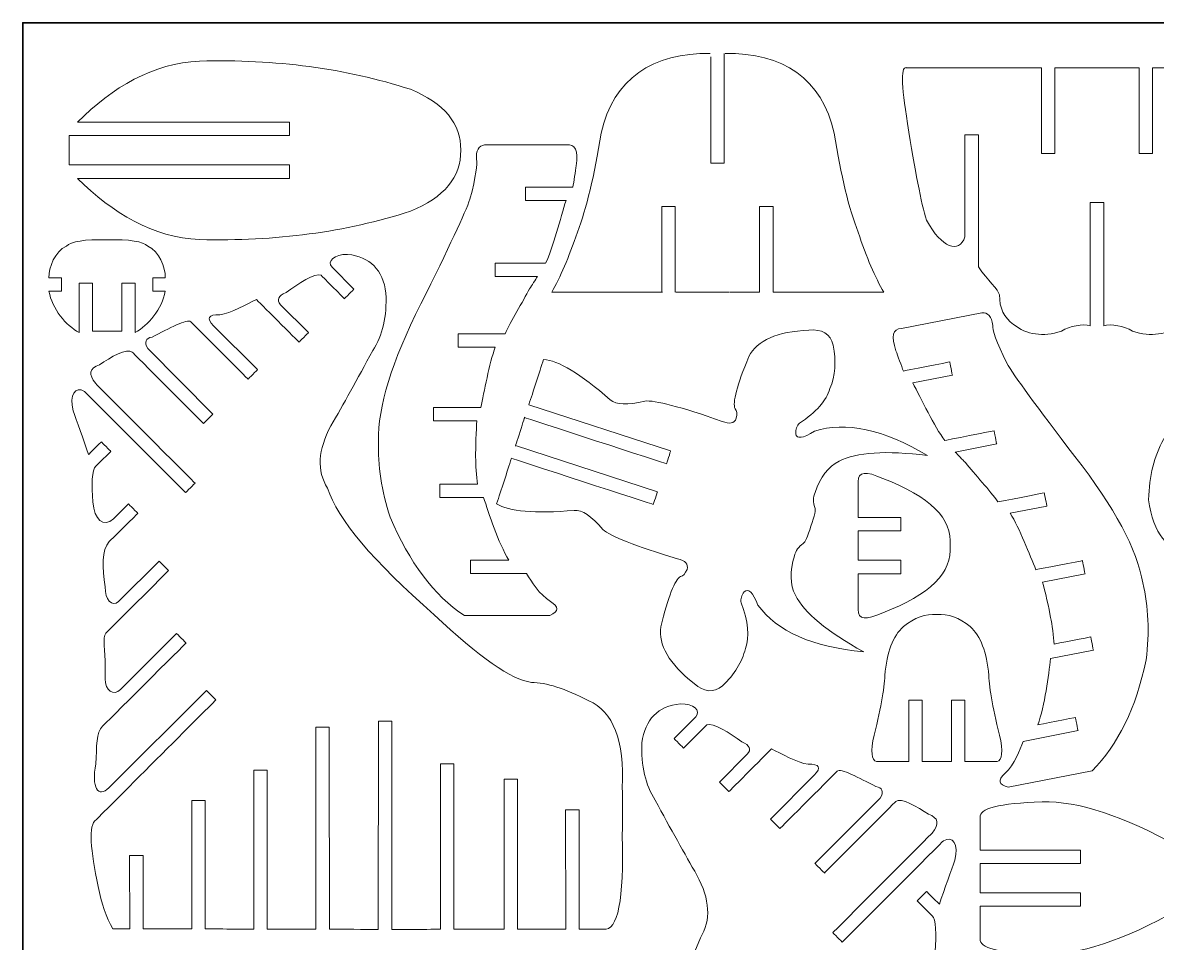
# Model space of a CAD drawing. Header units: inches. Extents: x -777 to 162, y -556 to 220.
# Drawn here: x -777.4 to -538.7, y -444.5 to -250.9 of the extents above; entities that cross this region are included whole.
import ezdxf

# ---------------------------------------------------------------- set-up
doc = ezdxf.new("R2010")
doc.units = ezdxf.units.IN
doc.header["$MEASUREMENT"] = 0
doc.layers.add('Layer 1', color=1, linetype='Continuous')
doc.layers.add('Layer 2', color=5, linetype='Continuous')

msp = doc.modelspace()

# ---------------------------------------------------------------- linework, layer by layer
at = {"layer": 'Layer 1', "lineweight": 9}
for points, knots in [([(-642.8264, -307.5651), (-650.3019, -307.5651), (-658.8526, -307.5651), (-666.1142, -307.5651), (-666.1142, -307.5651), (-664.3158, -304.4837), (-662.5167, -300.2643), (-660.7177, -294.9076), (-660.7177, -294.9076), (-658.799, -290.0008), (-657.1199, -283.0582), (-655.6809, -274.0811), (-655.6809, -274.0811), (-653.2203, -262.6629), (-644.7855, -257.0846), (-632.7419, -257.3474)], [0, 0, 0, 0, 0.25, 0.25, 0.25, 0.25000001, 0.5, 0.5, 0.5, 0.50000001, 0.75, 0.75, 0.75, 0.75000001, 1, 1, 1, 1]), ([(-632.6534, -258.0301), (-632.6534, -258.0301), (-632.6534, -280.4186), (-632.6534, -280.4186), (-632.6534, -280.4186), (-632.6534, -280.4186), (-629.8338, -280.4186), (-629.8338, -280.4186), (-629.8338, -280.4186), (-629.8338, -280.4186), (-629.8338, -257.3474), (-629.8338, -257.3474)], [0, 0, 0, 0, 0.33333333, 0.33333333, 0.33333333, 0.33333334, 0.66666667, 0.66666667, 0.66666667, 0.66666668, 1, 1, 1, 1]), ([(-619.5448, -307.5651), (-612.0693, -307.5651), (-603.5183, -307.5651), (-596.2567, -307.5651), (-596.2567, -307.5651), (-598.0551, -304.4837), (-599.8541, -300.2643), (-601.6532, -294.9076), (-601.6532, -294.9076), (-603.5718, -290.0008), (-605.251, -283.0582), (-606.69, -274.0811), (-606.69, -274.0811), (-609.1506, -262.6629), (-617.5854, -257.0846), (-629.6289, -257.3474)], [0, 0, 0, 0, 0.25, 0.25, 0.25, 0.25000001, 0.5, 0.5, 0.5, 0.50000001, 0.75, 0.75, 0.75, 0.75000001, 1, 1, 1, 1]), ([(-765.8575, -271.7826), (-758.4968, -264.4198), (-749.9385, -259.3438), (-740.1839, -258.9203), (-740.1839, -258.9203), (-724.2062, -258.5008), (-709.4246, -260.4796), (-695.8397, -264.8565)], [0, 0, 0, 0, 0.5, 0.5, 0.5, 0.50000001, 1, 1, 1, 1]), ([(-563.0996, -260.3615), (-582.9558, -260.3615), (-593.1554, -260.3615), (-591.3338, -260.3615), (-591.3338, -260.3615), (-592.6827, -259.7127), (-592.6528, -263.6055), (-591.2437, -272.0407), (-591.2437, -272.0407), (-589.6852, -282.0046), (-588.3658, -288.7977), (-587.2866, -292.4186), (-587.2866, -292.4186), (-583.9607, -298.3132), (-580.4679, -299.4803), (-579.174, -295.9196)], [0, 0, 0, 0, 0.25, 0.25, 0.25, 0.25000001, 0.5, 0.5, 0.5, 0.50000001, 0.75, 0.75, 0.75, 0.75000001, 1, 1, 1, 1]), ([(-539.7018, -260.3615), (-519.8456, -260.3615), (-509.6456, -260.3615), (-511.4673, -260.3615), (-511.4673, -260.3615), (-510.1184, -259.7127), (-510.1483, -263.6055), (-511.5573, -272.0407), (-511.5573, -272.0407), (-513.1159, -282.0046), (-514.4353, -288.7977), (-515.5145, -292.4186), (-515.5145, -292.4186), (-518.8404, -298.3132), (-522.3336, -299.4803), (-523.6275, -295.9196)], [0, 0, 0, 0, 0.25, 0.25, 0.25, 0.25000001, 0.5, 0.5, 0.5, 0.50000001, 0.75, 0.75, 0.75, 0.75000001, 1, 1, 1, 1]), ([(-563.0996, -260.3615), (-563.0996, -260.3615), (-563.0996, -278.4012), (-563.0996, -278.4012), (-563.0996, -278.4012), (-563.0996, -278.4012), (-560.2804, -278.4012), (-560.2804, -278.4012), (-560.2804, -278.4012), (-560.2804, -278.4012), (-560.2804, -260.3615), (-560.2804, -260.3615)], [0, 0, 0, 0, 0.33333333, 0.33333333, 0.33333333, 0.33333334, 0.66666667, 0.66666667, 0.66666667, 0.66666668, 1, 1, 1, 1]), ([(-542.5211, -260.3615), (-542.5211, -260.3615), (-542.5211, -278.4012), (-542.5211, -278.4012), (-542.5211, -278.4012), (-542.5211, -278.4012), (-539.7018, -278.4012), (-539.7018, -278.4012), (-539.7018, -278.4012), (-539.7018, -278.4012), (-539.7018, -260.3615), (-539.7018, -260.3615)], [0, 0, 0, 0, 0.33333333, 0.33333333, 0.33333333, 0.33333334, 0.66666667, 0.66666667, 0.66666667, 0.66666668, 1, 1, 1, 1]), ([(-767.6526, -274.602), (-767.6526, -274.602), (-721.2808, -274.6024), (-721.2808, -274.6024), (-721.2808, -274.6024), (-721.2808, -274.6024), (-721.2808, -271.783), (-721.2808, -271.783), (-721.2808, -271.783), (-721.2808, -271.783), (-765.8575, -271.7826), (-765.8575, -271.7826)], [0, 0, 0, 0, 0.33333333, 0.33333333, 0.33333333, 0.33333334, 0.66666667, 0.66666667, 0.66666667, 0.66666668, 1, 1, 1, 1]), ([(-576.3543, -302.2392), (-576.3543, -302.2392), (-576.3543, -274.4646), (-576.3543, -274.4646), (-576.3543, -274.4646), (-576.3543, -274.4646), (-579.174, -274.4646), (-579.174, -274.4646), (-579.174, -274.4646), (-579.174, -274.4646), (-579.174, -295.9196), (-579.174, -295.9196)], [0, 0, 0, 0, 0.33333333, 0.33333333, 0.33333333, 0.33333334, 0.66666667, 0.66666667, 0.66666667, 0.66666668, 1, 1, 1, 1]), ([(-702.5252, -338.8676), (-702.7353, -331.8246), (-699.7707, -322.2033), (-693.6323, -310.0055), (-693.6323, -310.0055), (-687.7342, -298.1666), (-684.2904, -290.8234), (-683.302, -287.9765), (-683.302, -287.9765), (-682.0747, -283.2113), (-681.6253, -280.4238), (-681.9547, -279.6145), (-681.9547, -279.6145), (-682.0509, -277.7537), (-681.4758, -276.7374), (-680.2295, -276.5658)], [0, 0, 0, 0, 0.25, 0.25, 0.25, 0.25000001, 0.5, 0.5, 0.5, 0.50000001, 0.75, 0.75, 0.75, 0.75000001, 1, 1, 1, 1]), ([(-661.6715, -285.435), (-661.4268, -284.4133), (-661.1514, -281.9986), (-660.9388, -280.9485), (-660.9388, -280.9485), (-660.4862, -277.7533), (-661.1733, -276.2929), (-663.001, -276.5654)], [0, 0, 0, 0, 0.5, 0.5, 0.5, 0.50000001, 1, 1, 1, 1]), ([(-767.6526, -280.7838), (-767.6526, -280.7838), (-721.2808, -280.7834), (-721.2808, -280.7834), (-721.2808, -280.7834), (-721.2808, -280.7834), (-721.2808, -283.6028), (-721.2808, -283.6028), (-721.2808, -283.6028), (-721.2808, -283.6028), (-765.8575, -283.6032), (-765.8575, -283.6032)], [0, 0, 0, 0, 0.33333333, 0.33333333, 0.33333333, 0.33333334, 0.66666667, 0.66666667, 0.66666667, 0.66666668, 1, 1, 1, 1]), ([(-765.8575, -283.6032), (-758.4968, -290.966), (-749.9385, -296.042), (-740.1839, -296.4655), (-740.1839, -296.4655), (-724.2062, -296.885), (-709.4246, -294.9062), (-695.8397, -290.5293)], [0, 0, 0, 0, 0.5, 0.5, 0.5, 0.50000001, 1, 1, 1, 1]), ([(-663.098, -288.2542), (-663.098, -288.2542), (-671.6057, -288.2542), (-671.6057, -288.2542), (-671.6057, -288.2542), (-671.6057, -288.2542), (-671.6057, -285.435), (-671.6057, -285.435), (-671.6057, -285.435), (-671.6057, -285.435), (-661.6715, -285.435), (-661.6715, -285.435)], [0, 0, 0, 0, 0.33333333, 0.33333333, 0.33333333, 0.33333334, 0.66666667, 0.66666667, 0.66666667, 0.66666668, 1, 1, 1, 1]), ([(-549.9911, -314.5923), (-549.9911, -314.5923), (-549.9911, -288.6839), (-549.9911, -288.6839), (-549.9911, -288.6839), (-549.9911, -288.6839), (-552.8104, -288.6839), (-552.8104, -288.6839), (-552.8104, -288.6839), (-552.8104, -288.6839), (-552.8104, -314.592), (-552.8104, -314.592)], [0, 0, 0, 0, 0.33333333, 0.33333333, 0.33333333, 0.33333334, 0.66666667, 0.66666667, 0.66666667, 0.66666668, 1, 1, 1, 1]), ([(-640.123, -307.5651), (-640.123, -307.5651), (-640.123, -289.5302), (-640.123, -289.5302), (-640.123, -289.5302), (-640.123, -289.5302), (-642.9427, -289.5302), (-642.9427, -289.5302), (-642.9427, -289.5302), (-642.9427, -289.5302), (-642.9427, -307.5651), (-642.9427, -307.5651)], [0, 0, 0, 0, 0.33333333, 0.33333333, 0.33333333, 0.33333334, 0.66666667, 0.66666667, 0.66666667, 0.66666668, 1, 1, 1, 1]), ([(-622.3641, -307.5651), (-622.3641, -307.5651), (-622.3641, -289.5302), (-622.3641, -289.5302), (-622.3641, -289.5302), (-622.3641, -289.5302), (-619.5448, -289.5302), (-619.5448, -289.5302), (-619.5448, -289.5302), (-619.5448, -289.5302), (-619.5448, -307.5651), (-619.5448, -307.5651)], [0, 0, 0, 0, 0.33333333, 0.33333333, 0.33333333, 0.33333334, 0.66666667, 0.66666667, 0.66666667, 0.66666668, 1, 1, 1, 1]), ([(-771.8701, -304.4943), (-771.8996, -302.2453), (-770.6731, -299.0279), (-768.1896, -297.8586), (-768.1896, -297.8586), (-767.2095, -296.8694), (-764.3592, -296.42), (-759.6399, -296.51)], [0, 0, 0, 0, 0.5, 0.5, 0.5, 0.50000001, 1, 1, 1, 1]), ([(-747.4098, -304.4943), (-747.3803, -302.2453), (-748.6067, -299.0279), (-751.0903, -297.8586), (-751.0903, -297.8586), (-752.0704, -296.8694), (-754.9206, -296.42), (-759.6399, -296.51)], [0, 0, 0, 0, 0.5, 0.5, 0.5, 0.50000001, 1, 1, 1, 1]), ([(-712.3137, -302.3153), (-713.479, -301.0243), (-711.8337, -299.559), (-709.0516, -299.5896), (-709.0516, -299.5896), (-704.3243, -300.0996), (-701.6312, -302.8278), (-700.9729, -307.7744), (-700.9729, -307.7744), (-700.7641, -312.6317), (-701.6913, -316.6491), (-703.7554, -319.8268), (-703.7554, -319.8268), (-707.0473, -325.9427), (-709.9796, -331.2199), (-712.5528, -335.6569), (-712.5528, -335.6569), (-715.3054, -340.7536), (-715.5448, -345.1312), (-713.2709, -348.7893), (-713.2709, -348.7893), (-711.1773, -355.2646), (-703.6963, -364.139), (-690.8294, -375.4121), (-690.8294, -375.4121), (-681.3744, -384.3459), (-674.5521, -389.0832), (-670.3627, -389.6234), (-670.3627, -389.6234), (-667.3106, -389.6533), (-663.3009, -390.9425), (-658.3342, -393.4911), (-658.3342, -393.4911), (-653.1527, -395.7692), (-650.7938, -401.8854), (-651.2585, -411.8391)], [0, 0, 0, 0, 0.11111111, 0.11111111, 0.11111111, 0.11111112, 0.22222222, 0.22222222, 0.22222222, 0.22222223, 0.33333333, 0.33333333, 0.33333333, 0.33333334, 0.44444444, 0.44444444, 0.44444444, 0.44444445, 0.55555556, 0.55555556, 0.55555556, 0.55555557, 0.66666667, 0.66666667, 0.66666667, 0.66666668, 0.77777778, 0.77777778, 0.77777778, 0.77777779, 0.88888889, 0.88888889, 0.88888889, 0.8888889, 1, 1, 1, 1]), ([(-712.3134, -302.3153), (-712.3134, -302.3153), (-707.7213, -306.9208), (-707.7213, -306.9208), (-707.7213, -306.9208), (-707.7213, -306.9208), (-709.7164, -308.9127), (-709.7164, -308.9127), (-709.7164, -308.9127), (-709.7164, -308.9127), (-714.6154, -304.0004), (-714.6154, -304.0004)], [0, 0, 0, 0, 0.33333333, 0.33333333, 0.33333333, 0.33333334, 0.66666667, 0.66666667, 0.66666667, 0.66666668, 1, 1, 1, 1]), ([(-669.107, -304.2586), (-669.107, -304.2586), (-677.9835, -304.2586), (-677.9835, -304.2586), (-677.9835, -304.2586), (-677.9835, -304.2586), (-677.9835, -301.4394), (-677.9835, -301.4394), (-677.9835, -301.4394), (-677.9835, -301.4394), (-667.388, -301.4394), (-667.388, -301.4394)], [0, 0, 0, 0, 0.33333333, 0.33333333, 0.33333333, 0.33333334, 0.66666667, 0.66666667, 0.66666667, 0.66666668, 1, 1, 1, 1]), ([(-576.3543, -302.2392), (-574.4087, -305.0163), (-572.1373, -306.9795), (-571.9066, -308.1283), (-571.9066, -308.1283), (-571.9372, -310.8508), (-570.9476, -312.9156), (-568.9386, -314.323), (-568.9386, -314.323), (-566.1813, -316.5245), (-562.8234, -317.0035), (-558.8655, -315.7583), (-558.8655, -315.7583), (-557.1324, -314.592), (-554.3255, -314.203), (-552.8104, -314.592)], [0, 0, 0, 0, 0.25, 0.25, 0.25, 0.25000001, 0.5, 0.5, 0.5, 0.50000001, 0.75, 0.75, 0.75, 0.75000001, 1, 1, 1, 1]), ([(-526.4467, -302.2392), (-528.3923, -305.0163), (-530.6638, -306.9795), (-530.8945, -308.1283), (-530.8945, -308.1283), (-530.8639, -310.8508), (-531.8534, -312.9156), (-533.8625, -314.323), (-533.8625, -314.323), (-536.6198, -316.5245), (-539.9777, -317.0035), (-543.9356, -315.7583), (-543.9356, -315.7583), (-545.6687, -314.592), (-548.476, -314.203), (-549.9911, -314.592)], [0, 0, 0, 0, 0.25, 0.25, 0.25, 0.25000001, 0.5, 0.5, 0.5, 0.50000001, 0.75, 0.75, 0.75, 0.75000001, 1, 1, 1, 1]), ([(-771.8701, -307.3129), (-771.8701, -307.3129), (-769.2681, -307.3133), (-769.2681, -307.3133), (-769.2681, -307.3133), (-769.2681, -307.3133), (-769.2681, -304.4943), (-769.2681, -304.4943), (-769.2681, -304.4943), (-769.2681, -304.4943), (-771.8701, -304.4943), (-771.8701, -304.4943)], [0, 0, 0, 0, 0.33333333, 0.33333333, 0.33333333, 0.33333334, 0.66666667, 0.66666667, 0.66666667, 0.66666668, 1, 1, 1, 1]), ([(-747.4098, -307.3129), (-747.4098, -307.3129), (-750.0118, -307.3133), (-750.0118, -307.3133), (-750.0118, -307.3133), (-750.0118, -307.3133), (-750.0118, -304.4943), (-750.0118, -304.4943), (-750.0118, -304.4943), (-750.0118, -304.4943), (-747.4098, -304.4943), (-747.4098, -304.4943)], [0, 0, 0, 0, 0.33333333, 0.33333333, 0.33333333, 0.33333334, 0.66666667, 0.66666667, 0.66666667, 0.66666668, 1, 1, 1, 1]), ([(-723.1399, -310.1939), (-724.042, -309.1792), (-723.6647, -308.3215), (-722.0075, -307.6199), (-722.0075, -307.6199), (-719.4852, -305.7518), (-715.905, -303.4318), (-714.6154, -304)], [0, 0, 0, 0, 0.5, 0.5, 0.5, 0.50000001, 1, 1, 1, 1]), ([(-675.8994, -316.2811), (-674.7734, -313.7323), (-672.1831, -309.5202), (-670.7599, -306.8373), (-670.7599, -306.8373), (-670.3099, -306.1701), (-669.5122, -304.9003), (-669.107, -304.2582)], [0, 0, 0, 0, 0.5, 0.5, 0.5, 0.50000001, 1, 1, 1, 1]), ([(-765.5496, -316.0277), (-765.5496, -316.0277), (-765.55, -305.645), (-765.55, -305.645), (-765.55, -305.645), (-765.55, -305.645), (-762.7307, -305.645), (-762.7307, -305.645), (-762.7307, -305.645), (-762.7307, -305.645), (-762.7304, -315.7579), (-762.7304, -315.7579)], [0, 0, 0, 0, 0.33333333, 0.33333333, 0.33333333, 0.33333334, 0.66666667, 0.66666667, 0.66666667, 0.66666668, 1, 1, 1, 1]), ([(-756.5499, -315.7579), (-756.5499, -315.7579), (-756.5499, -305.645), (-756.5499, -305.645), (-756.5499, -305.645), (-756.5499, -305.645), (-753.7306, -305.645), (-753.7306, -305.645), (-753.7306, -305.645), (-753.7306, -305.645), (-753.7306, -316.0277), (-753.7306, -316.0277)], [0, 0, 0, 0, 0.33333333, 0.33333333, 0.33333333, 0.33333334, 0.66666667, 0.66666667, 0.66666667, 0.66666668, 1, 1, 1, 1]), ([(-737.2274, -314.5963), (-738.7936, -313.0166), (-738.3584, -312.25), (-735.9215, -312.2974), (-735.9215, -312.2974), (-733.7408, -312.0904), (-730.0577, -309.9071), (-728.2229, -309.0891)], [0, 0, 0, 0, 0.5, 0.5, 0.5, 0.50000001, 1, 1, 1, 1]), ([(-723.1399, -310.1936), (-723.1399, -310.1936), (-717.2903, -316.0601), (-717.2903, -316.0601), (-717.2903, -316.0601), (-717.2903, -316.0601), (-719.2855, -318.0517), (-719.2855, -318.0517), (-719.2855, -318.0517), (-719.2855, -318.0517), (-728.2233, -309.0891), (-728.2233, -309.0891)], [0, 0, 0, 0, 0.33333333, 0.33333333, 0.33333333, 0.33333334, 0.66666667, 0.66666667, 0.66666667, 0.66666668, 1, 1, 1, 1]), ([(-541.7628, -368.7232), (-542.9087, -361.7709), (-547.6652, -352.8977), (-556.0312, -342.1052), (-556.0312, -342.1052), (-564.0924, -331.6188), (-568.8818, -325.0733), (-570.3984, -322.4692), (-570.3984, -322.4692), (-572.5178, -318.0282), (-573.4939, -315.3788), (-573.326, -314.5214), (-573.326, -314.5214), (-573.5888, -312.6766), (-574.3484, -311.7897), (-575.6044, -311.8606)], [0, 0, 0, 0, 0.25, 0.25, 0.25, 0.25000001, 0.5, 0.5, 0.5, 0.50000001, 0.75, 0.75, 0.75, 0.75000001, 1, 1, 1, 1]), ([(-751.1065, -319.4179), (-751.8697, -318.0539), (-751.5657, -317.2396), (-750.1942, -316.9743), (-750.1942, -316.9743), (-746.6084, -315.2105), (-742.7745, -313.0253), (-742.0422, -313.7605)], [0, 0, 0, 0, 0.5, 0.5, 0.5, 0.50000001, 1, 1, 1, 1]), ([(-737.2274, -314.5967), (-737.2274, -314.5967), (-728.0042, -323.8458), (-728.0042, -323.8458), (-728.0042, -323.8458), (-728.0042, -323.8458), (-729.9994, -325.8377), (-729.9994, -325.8377), (-729.9994, -325.8377), (-729.9994, -325.8377), (-742.0422, -313.7605), (-742.0422, -313.7605)], [0, 0, 0, 0, 0.33333333, 0.33333333, 0.33333333, 0.33333334, 0.66666667, 0.66666667, 0.66666667, 0.66666668, 1, 1, 1, 1]), ([(-677.9856, -319.1003), (-677.9856, -319.1003), (-685.8212, -319.1003), (-685.8212, -319.1003), (-685.8212, -319.1003), (-685.8212, -319.1003), (-685.8212, -316.2811), (-685.8212, -316.2811), (-685.8212, -316.2811), (-685.8212, -316.2811), (-675.8994, -316.2811), (-675.8994, -316.2811)], [0, 0, 0, 0, 0.33333333, 0.33333333, 0.33333333, 0.33333334, 0.66666667, 0.66666667, 0.66666667, 0.66666668, 1, 1, 1, 1]), ([(-646.5486, -330.4476), (-644.4293, -330.2327), (-638.9965, -331.6553), (-630.2505, -334.7168), (-630.2505, -334.7168), (-628.6697, -335.3808), (-627.6851, -335.164), (-627.2964, -334.0654), (-627.2964, -334.0654), (-627.0762, -333.1455), (-627.1576, -332.4739), (-627.5401, -332.051), (-627.5401, -332.051), (-628.1137, -330.8104), (-627.1428, -327.1457), (-624.627, -321.0571), (-624.627, -321.0571), (-622.9074, -317.6593), (-618.6998, -315.8203), (-612.0044, -315.5408), (-612.0044, -315.5408), (-609.2317, -315.2551), (-607.5211, -316.2967), (-606.8728, -318.6653), (-606.8728, -318.6653), (-606.2248, -322.1014), (-606.4614, -325.1555), (-607.5824, -327.8274), (-607.5824, -327.8274), (-608.3344, -330.3827), (-610.4624, -332.8064), (-613.9656, -335.0968)], [0, 0, 0, 0, 0.125, 0.125, 0.125, 0.12500001, 0.25, 0.25, 0.25, 0.25000001, 0.375, 0.375, 0.375, 0.37500001, 0.5, 0.5, 0.5, 0.50000001, 0.625, 0.625, 0.625, 0.62500001, 0.75, 0.75, 0.75, 0.75000001, 0.875, 0.875, 0.875, 0.87500001, 1, 1, 1, 1]), ([(-592.1144, -324.1275), (-592.5508, -323.1718), (-593.2846, -320.8549), (-593.6949, -319.8651), (-593.6949, -319.8651), (-594.7525, -316.8162), (-594.3585, -315.2511), (-592.5125, -315.1677)], [0, 0, 0, 0, 0.5, 0.5, 0.5, 0.50000001, 1, 1, 1, 1]), ([(-766.793, -332.5047), (-767.6688, -329.1554), (-766.3144, -327.233), (-764.4053, -328.4078), (-764.4053, -328.4078), (-764.4053, -328.4078), (-743.1273, -349.7191), (-743.1273, -349.7191), (-743.1273, -349.7191), (-743.1273, -349.7191), (-741.1325, -347.7272), (-741.1325, -347.7272), (-741.1325, -347.7272), (-741.1325, -347.7272), (-762.0376, -326.7719), (-762.0376, -326.7719), (-762.0376, -326.7719), (-763.6293, -324.8591), (-763.3621, -323.5414), (-761.2358, -322.8204), (-761.2358, -322.8204), (-758.9038, -321.2327), (-755.4919, -319.2316), (-754.3504, -320.1574)], [0, 0, 0, 0, 0.16666667, 0.16666667, 0.16666667, 0.16666668, 0.33333333, 0.33333333, 0.33333333, 0.33333334, 0.5, 0.5, 0.5, 0.50000001, 0.66666667, 0.66666667, 0.66666667, 0.66666668, 0.83333333, 0.83333333, 0.83333333, 0.83333334, 1, 1, 1, 1]), ([(-751.1065, -319.4179), (-751.1065, -319.4179), (-737.367, -333.1911), (-737.367, -333.1911), (-737.367, -333.1911), (-737.367, -333.1911), (-739.3618, -335.183), (-739.3618, -335.183), (-739.3618, -335.183), (-739.3618, -335.183), (-754.3507, -320.1574), (-754.3507, -320.1574)], [0, 0, 0, 0, 0.33333333, 0.33333333, 0.33333333, 0.33333334, 0.66666667, 0.66666667, 0.66666667, 0.66666668, 1, 1, 1, 1]), ([(-670.9269, -331.252), (-670.0123, -328.4395), (-668.732, -324.5021), (-667.8175, -321.6899), (-667.8175, -321.6899), (-664.7737, -321.8776), (-660.0971, -324.7043), (-653.7879, -330.17), (-653.7879, -330.17), (-652.552, -331.2641), (-650.1387, -331.3567), (-646.5486, -330.4476)], [0, 0, 0, 0, 0.33333333, 0.33333333, 0.33333333, 0.33333334, 0.66666667, 0.66666667, 0.66666667, 0.66666668, 1, 1, 1, 1]), ([(-590.1733, -326.6204), (-590.1733, -326.6204), (-581.8238, -324.9871), (-581.8238, -324.9871), (-581.8238, -324.9871), (-581.8238, -324.9871), (-582.365, -322.2204), (-582.365, -322.2204), (-582.365, -322.2204), (-582.365, -322.2204), (-592.1144, -324.1275), (-592.1144, -324.1275)], [0, 0, 0, 0, 0.33333333, 0.33333333, 0.33333333, 0.33333334, 0.66666667, 0.66666667, 0.66666667, 0.66666668, 1, 1, 1, 1]), ([(-530.1991, -322.47), (-532.238, -328.4933), (-534.6363, -333.8521), (-537.3943, -338.5475), (-537.3943, -338.5475), (-539.3428, -341.988), (-540.3922, -346.2074), (-540.5423, -351.2046), (-540.5423, -351.2046), (-539.6533, -358.476), (-536.2418, -361.9773), (-532.6732, -361.7076)], [0, 0, 0, 0, 0.33333333, 0.33333333, 0.33333333, 0.33333334, 0.66666667, 0.66666667, 0.66666667, 0.66666668, 1, 1, 1, 1]), ([(-670.9269, -331.252), (-670.9269, -331.252), (-641.0889, -340.9551), (-641.0889, -340.9551), (-641.0889, -340.9551), (-641.0889, -340.9551), (-641.9607, -343.6363), (-641.9607, -343.6363), (-641.9607, -343.6363), (-641.9607, -343.6363), (-671.7991, -333.9331), (-671.7991, -333.9331)], [0, 0, 0, 0, 0.33333333, 0.33333333, 0.33333333, 0.33333334, 0.66666667, 0.66666667, 0.66666667, 0.66666668, 1, 1, 1, 1]), ([(-766.793, -332.5047), (-766.1683, -334.3655), (-764.5416, -338.6647), (-763.5422, -341.7181), (-763.5422, -341.7181), (-763.5422, -341.7181), (-760.8625, -339.0423), (-760.8625, -339.0423), (-760.8625, -339.0423), (-760.8625, -339.0423), (-758.8707, -341.0376), (-758.8707, -341.0376), (-758.8707, -341.0376), (-758.8707, -341.0376), (-762.0037, -344.1653), (-762.0037, -344.1653), (-762.0037, -344.1653), (-762.9204, -344.7605), (-762.8683, -348.2677), (-762.6427, -351.6666)], [0, 0, 0, 0, 0.2, 0.2, 0.2, 0.20000001, 0.4, 0.4, 0.4, 0.40000001, 0.6, 0.6, 0.6, 0.60000001, 0.8, 0.8, 0.8, 0.80000001, 1, 1, 1, 1]), ([(-681.8372, -334.6306), (-681.8372, -334.6306), (-690.9694, -334.6306), (-690.9694, -334.6306), (-690.9694, -334.6306), (-690.9694, -334.6306), (-690.9694, -331.8115), (-690.9694, -331.8115), (-690.9694, -331.8115), (-690.9694, -331.8115), (-681.0074, -331.8115), (-681.0074, -331.8115)], [0, 0, 0, 0, 0.33333333, 0.33333333, 0.33333333, 0.33333334, 0.66666667, 0.66666667, 0.66666667, 0.66666668, 1, 1, 1, 1]), ([(-681.7391, -347.9044), (-681.9638, -346.4673), (-682.1104, -343.6605), (-682.1137, -342.2595), (-682.1137, -342.2595), (-682.1243, -340.5561), (-682.0178, -336.3483), (-681.8372, -334.6306)], [0, 0, 0, 0, 0.5, 0.5, 0.5, 0.50000001, 1, 1, 1, 1]), ([(-613.9656, -335.0968), (-614.5539, -335.6448), (-614.8276, -336.3898), (-614.7869, -337.3314), (-614.7869, -337.3314), (-614.6022, -338.5079), (-613.2815, -338.3242), (-610.8244, -336.7791)], [0, 0, 0, 0, 0.5, 0.5, 0.5, 0.50000001, 1, 1, 1, 1]), ([(-610.8244, -336.7791), (-604.3046, -334.6667), (-596.3809, -336.3781), (-587.0531, -341.9136), (-587.0531, -341.9136), (-595.8195, -340.809), (-602.0161, -341.2012), (-605.6413, -343.0901)], [0, 0, 0, 0, 0.5, 0.5, 0.5, 0.50000001, 1, 1, 1, 1]), ([(-684.4699, -375.5972), (-690.8778, -371.2961), (-696.088, -364.3879), (-700.1001, -354.8723), (-700.1001, -354.8723), (-701.9267, -349.3415), (-702.7349, -344.0067), (-702.5252, -338.8676)], [0, 0, 0, 0, 0.5, 0.5, 0.5, 0.50000001, 1, 1, 1, 1]), ([(-581.2036, -341.1735), (-581.2036, -341.1735), (-572.4922, -339.4694), (-572.4922, -339.4694), (-572.4922, -339.4694), (-572.4922, -339.4694), (-573.0334, -336.7027), (-573.0334, -336.7027), (-573.0334, -336.7027), (-573.0334, -336.7027), (-583.4318, -338.7368), (-583.4318, -338.7368)], [0, 0, 0, 0, 0.33333333, 0.33333333, 0.33333333, 0.33333334, 0.66666667, 0.66666667, 0.66666667, 0.66666668, 1, 1, 1, 1]), ([(-673.7107, -339.8116), (-673.7107, -339.8116), (-643.8722, -349.5144), (-643.8722, -349.5144), (-643.8722, -349.5144), (-643.8722, -349.5144), (-644.744, -352.1956), (-644.744, -352.1956), (-644.744, -352.1956), (-644.744, -352.1956), (-674.5741, -342.4951), (-674.5741, -342.4951)], [0, 0, 0, 0, 0.33333333, 0.33333333, 0.33333333, 0.33333334, 0.66666667, 0.66666667, 0.66666667, 0.66666668, 1, 1, 1, 1]), ([(-572.2294, -351.6684), (-573.8237, -349.3832), (-577.1745, -345.7466), (-579.0863, -343.3869), (-579.0863, -343.3869), (-579.6561, -342.8185), (-580.6827, -341.7254), (-581.2036, -341.1731)], [0, 0, 0, 0, 0.5, 0.5, 0.5, 0.50000001, 1, 1, 1, 1]), ([(-674.5741, -342.4951), (-675.4887, -345.3076), (-676.7767, -349.2417), (-677.6912, -352.0539), (-677.6912, -352.0539), (-675.1192, -353.6925), (-669.6746, -354.1573), (-661.3575, -353.4482), (-661.3575, -353.4482), (-659.7144, -353.2903), (-657.7083, -354.6349), (-655.3395, -357.4819)], [0, 0, 0, 0, 0.33333333, 0.33333333, 0.33333333, 0.33333334, 0.66666667, 0.66666667, 0.66666667, 0.66666668, 1, 1, 1, 1]), ([(-605.6413, -343.0901), (-607.9453, -344.2599), (-609.6343, -346.4485), (-610.7081, -349.655), (-610.7081, -349.655), (-611.1302, -350.7128), (-611.1458, -351.7779), (-610.7539, -352.8497), (-610.7539, -352.8497), (-610.5154, -353.2312), (-610.7971, -354.5348), (-611.5997, -356.7601)], [0, 0, 0, 0, 0.33333333, 0.33333333, 0.33333333, 0.33333334, 0.66666667, 0.66666667, 0.66666667, 0.66666668, 1, 1, 1, 1]), ([(-680.4458, -350.7243), (-680.4458, -350.7243), (-689.6166, -350.7243), (-689.6166, -350.7243), (-689.6166, -350.7243), (-689.6166, -350.7243), (-689.6166, -347.9048), (-689.6166, -347.9048), (-689.6166, -347.9048), (-689.6166, -347.9048), (-681.7395, -347.9048), (-681.7395, -347.9048)], [0, 0, 0, 0, 0.33333333, 0.33333333, 0.33333333, 0.33333334, 0.66666667, 0.66666667, 0.66666667, 0.66666668, 1, 1, 1, 1]), ([(-569.6408, -354.0346), (-569.6408, -354.0346), (-561.951, -352.5304), (-561.951, -352.5304), (-561.951, -352.5304), (-561.951, -352.5304), (-562.4922, -349.7636), (-562.4922, -349.7636), (-562.4922, -349.7636), (-562.4922, -349.7636), (-572.2294, -351.6684), (-572.2294, -351.6684)], [0, 0, 0, 0, 0.33333333, 0.33333333, 0.33333333, 0.33333334, 0.66666667, 0.66666667, 0.66666667, 0.66666668, 1, 1, 1, 1]), ([(-758.2995, -355.2088), (-758.2995, -355.2088), (-755.1624, -352.0763), (-755.1624, -352.0763), (-755.1624, -352.0763), (-755.1624, -352.0763), (-753.1705, -354.0716), (-753.1705, -354.0716), (-753.1705, -354.0716), (-753.1705, -354.0716), (-759.1779, -359.9925), (-759.1779, -359.9925)], [0, 0, 0, 0, 0.33333333, 0.33333333, 0.33333333, 0.33333334, 0.66666667, 0.66666667, 0.66666667, 0.66666668, 1, 1, 1, 1]), ([(-601.6466, -354.95), (-601.6466, -354.95), (-592.6454, -354.95), (-592.6454, -354.95), (-592.6454, -354.95), (-592.6454, -354.95), (-592.6454, -357.769), (-592.6454, -357.769), (-592.6454, -357.769), (-592.6454, -357.769), (-601.6466, -357.769), (-601.6466, -357.769)], [0, 0, 0, 0, 0.33333333, 0.33333333, 0.33333333, 0.33333334, 0.66666667, 0.66666667, 0.66666667, 0.66666668, 1, 1, 1, 1]), ([(-655.3395, -357.4819), (-653.7521, -358.9023), (-648.5217, -360.9474), (-639.6479, -363.6159), (-639.6479, -363.6159), (-637.9789, -364.0088), (-637.3101, -364.7633), (-637.6419, -365.8804), (-637.6419, -365.8804), (-638.0049, -366.7539), (-638.4657, -367.2491), (-639.0238, -367.3662), (-639.0238, -367.3662), (-640.2173, -368.0321), (-641.5875, -371.5669), (-643.1341, -377.9707), (-643.1341, -377.9707), (-643.7418, -381.7301), (-641.4206, -385.6923), (-636.1703, -389.8566), (-636.1703, -389.8566), (-634.0959, -391.7186), (-632.0999, -391.8825), (-630.1825, -390.3481), (-630.1825, -390.3481), (-627.6375, -387.9504), (-626.0325, -385.3413), (-625.3676, -382.5212), (-625.3676, -382.5212), (-624.4728, -380.0123), (-624.7683, -376.8005), (-626.2543, -372.8876)], [0, 0, 0, 0, 0.125, 0.125, 0.125, 0.12500001, 0.25, 0.25, 0.25, 0.25000001, 0.375, 0.375, 0.375, 0.37500001, 0.5, 0.5, 0.5, 0.50000001, 0.625, 0.625, 0.625, 0.62500001, 0.75, 0.75, 0.75, 0.75000001, 0.875, 0.875, 0.875, 0.87500001, 1, 1, 1, 1]), ([(-614.8209, -371.3195), (-615.9962, -369.0182), (-616.0749, -366.2548), (-615.0573, -363.03), (-615.0573, -363.03), (-614.7766, -361.9262), (-614.1628, -361.0557), (-613.2154, -360.4194), (-613.2154, -360.4194), (-612.7981, -360.2512), (-612.2592, -359.0313), (-611.5994, -356.7595)], [0, 0, 0, 0, 0.33333333, 0.33333333, 0.33333333, 0.33333334, 0.66666667, 0.66666667, 0.66666667, 0.66666668, 1, 1, 1, 1]), ([(-757.2443, -372.6427), (-757.2443, -372.6427), (-748.694, -364.1058), (-748.694, -364.1058), (-748.694, -364.1058), (-748.694, -364.1058), (-746.7021, -366.101), (-746.7021, -366.101), (-746.7021, -366.101), (-746.7021, -366.101), (-759.9287, -379.306), (-759.9287, -379.306)], [0, 0, 0, 0, 0.33333333, 0.33333333, 0.33333333, 0.33333334, 0.66666667, 0.66666667, 0.66666667, 0.66666668, 1, 1, 1, 1]), ([(-671.407, -366.7287), (-671.407, -366.7287), (-683.1937, -366.7287), (-683.1937, -366.7287), (-683.1937, -366.7287), (-683.1937, -366.7287), (-683.1937, -363.9092), (-683.1937, -363.9092), (-683.1937, -363.9092), (-683.1937, -363.9092), (-675.0984, -363.9092), (-675.0984, -363.9092)], [0, 0, 0, 0, 0.33333333, 0.33333333, 0.33333333, 0.33333334, 0.66666667, 0.66666667, 0.66666667, 0.66666668, 1, 1, 1, 1]), ([(-601.6466, -363.9505), (-601.6466, -363.9505), (-592.6454, -363.9505), (-592.6454, -363.9505), (-592.6454, -363.9505), (-592.6454, -363.9505), (-592.6451, -366.7698), (-592.6451, -366.7698), (-592.6451, -366.7698), (-592.6451, -366.7698), (-601.6463, -366.7698), (-601.6463, -366.7698)], [0, 0, 0, 0, 0.33333333, 0.33333333, 0.33333333, 0.33333334, 0.66666667, 0.66666667, 0.66666667, 0.66666668, 1, 1, 1, 1]), ([(-562.8793, -368.5367), (-562.8793, -368.5367), (-553.917, -366.7835), (-553.917, -366.7835), (-553.917, -366.7835), (-553.917, -366.7835), (-554.4582, -364.0168), (-554.4582, -364.0168), (-554.4582, -364.0168), (-554.4582, -364.0168), (-564.2349, -365.9292), (-564.2349, -365.9292)], [0, 0, 0, 0, 0.33333333, 0.33333333, 0.33333333, 0.33333334, 0.66666667, 0.66666667, 0.66666667, 0.66666668, 1, 1, 1, 1]), ([(-671.407, -366.7287), (-670.3894, -368.3917), (-668.712, -371.1467), (-666.3766, -372.6301), (-666.3766, -372.6301), (-664.5354, -373.6788), (-664.5803, -374.668), (-666.5115, -375.5972)], [0, 0, 0, 0, 0.5, 0.5, 0.5, 0.50000001, 1, 1, 1, 1]), ([(-626.2543, -372.8876), (-626.4078, -372.0983), (-626.1909, -371.3348), (-625.6042, -370.5973), (-625.6042, -370.5973), (-624.7629, -369.7544), (-623.8029, -370.6799), (-622.7245, -373.3747)], [0, 0, 0, 0, 0.5, 0.5, 0.5, 0.50000001, 1, 1, 1, 1]), ([(-560.4273, -381.5824), (-560.4827, -380.1289), (-560.8777, -377.3462), (-561.1434, -375.9706), (-561.1434, -375.9706), (-561.46, -374.2968), (-562.3724, -370.1877), (-562.8793, -368.5367)], [0, 0, 0, 0, 0.5, 0.5, 0.5, 0.50000001, 1, 1, 1, 1]), ([(-552.4309, -408.2358), (-546.9678, -402.7846), (-543.1808, -395.0046), (-541.0702, -384.8958), (-541.0702, -384.8958), (-540.3394, -379.1172), (-540.5703, -373.7264), (-541.7628, -368.7232)], [0, 0, 0, 0, 0.5, 0.5, 0.5, 0.50000001, 1, 1, 1, 1]), ([(-622.7245, -373.3747), (-618.6941, -378.918), (-611.2795, -382.1948), (-600.4801, -383.2047), (-600.4801, -383.2047), (-608.2194, -378.9416), (-613.0001, -374.9795), (-614.8209, -371.3195)], [0, 0, 0, 0, 0.5, 0.5, 0.5, 0.50000001, 1, 1, 1, 1]), ([(-596.042, -388.1781), (-595.6076, -383.279), (-594.3035, -379.8501), (-592.1297, -377.8928), (-592.1297, -377.8928), (-589.7974, -375.9777), (-587.4527, -375.1398), (-585.0956, -375.3792)], [0, 0, 0, 0, 0.5, 0.5, 0.5, 0.50000001, 1, 1, 1, 1]), ([(-574.1491, -388.1781), (-574.5836, -383.279), (-575.8877, -379.8501), (-578.0615, -377.8928), (-578.0615, -377.8928), (-580.3938, -375.9777), (-582.7385, -375.1398), (-585.0956, -375.3792)], [0, 0, 0, 0, 0.5, 0.5, 0.5, 0.50000001, 1, 1, 1, 1]), ([(-756.8172, -391.1182), (-756.8172, -391.1182), (-745.0295, -379.3494), (-745.0295, -379.3494), (-745.0295, -379.3494), (-745.0295, -379.3494), (-743.0376, -381.3446), (-743.0376, -381.3446), (-743.0376, -381.3446), (-743.0376, -381.3446), (-760.5808, -398.859), (-760.5808, -398.859)], [0, 0, 0, 0, 0.33333333, 0.33333333, 0.33333333, 0.33333334, 0.66666667, 0.66666667, 0.66666667, 0.66666668, 1, 1, 1, 1]), ([(-561.1552, -384.5981), (-561.1552, -384.5981), (-552.155, -382.8375), (-552.155, -382.8375), (-552.155, -382.8375), (-552.155, -382.8375), (-552.6963, -380.0704), (-552.6963, -380.0704), (-552.6963, -380.0704), (-552.6963, -380.0704), (-560.4269, -381.5827), (-560.4269, -381.5827)], [0, 0, 0, 0, 0.33333333, 0.33333333, 0.33333333, 0.33333334, 0.66666667, 0.66666667, 0.66666667, 0.66666668, 1, 1, 1, 1]), ([(-591.0053, -406.2601), (-593.0453, -406.2601), (-595.9473, -406.2601), (-597.3461, -406.2601), (-597.3461, -406.2601), (-598.62, -406.4613), (-599.0249, -405.0124), (-598.5602, -401.9131), (-598.5602, -401.9131), (-596.9416, -395.5395), (-596.1022, -390.9611), (-596.042, -388.1781)], [0, 0, 0, 0, 0.33333333, 0.33333333, 0.33333333, 0.33333334, 0.66666667, 0.66666667, 0.66666667, 0.66666668, 1, 1, 1, 1]), ([(-579.1863, -406.2601), (-577.1463, -406.2601), (-574.2439, -406.2601), (-572.845, -406.2601), (-572.845, -406.2601), (-571.5712, -406.4613), (-571.1662, -405.0124), (-571.6309, -401.9131), (-571.6309, -401.9131), (-573.2496, -395.5395), (-574.089, -390.9611), (-574.1491, -388.1781)], [0, 0, 0, 0, 0.33333333, 0.33333333, 0.33333333, 0.33333334, 0.66666667, 0.66666667, 0.66666667, 0.66666668, 1, 1, 1, 1]), ([(-759.2592, -411.8307), (-759.2592, -411.8307), (-738.7309, -391.3358), (-738.7309, -391.3358), (-738.7309, -391.3358), (-738.7309, -391.3358), (-736.7387, -393.3311), (-736.7387, -393.3311), (-736.7387, -393.3311), (-736.7387, -393.3311), (-761.8984, -418.45), (-761.8984, -418.45)], [0, 0, 0, 0, 0.33333333, 0.33333333, 0.33333333, 0.33333334, 0.66666667, 0.66666667, 0.66666667, 0.66666668, 1, 1, 1, 1]), ([(-591.0053, -406.2601), (-591.0053, -406.2601), (-591.0056, -393.3416), (-591.0056, -393.3416), (-591.0056, -393.3416), (-591.0056, -393.3416), (-588.1864, -393.3416), (-588.1864, -393.3416), (-588.1864, -393.3416), (-588.1864, -393.3416), (-588.1864, -406.2601), (-588.1864, -406.2601), (-588.1864, -406.2601), (-587.573, -406.2601), (-585.7538, -406.2601), (-585.0956, -406.2601)], [0, 0, 0, 0, 0.25, 0.25, 0.25, 0.25000001, 0.5, 0.5, 0.5, 0.50000001, 0.75, 0.75, 0.75, 0.75000001, 1, 1, 1, 1]), ([(-579.1863, -406.2601), (-579.1863, -406.2601), (-579.1863, -393.3416), (-579.1863, -393.3416), (-579.1863, -393.3416), (-579.1863, -393.3416), (-582.0055, -393.3416), (-582.0055, -393.3416), (-582.0055, -393.3416), (-582.0055, -393.3416), (-582.0055, -406.2601), (-582.0055, -406.2601), (-582.0055, -406.2601), (-582.7491, -406.2601), (-584.5671, -406.2601), (-585.0956, -406.2601)], [0, 0, 0, 0, 0.25, 0.25, 0.25, 0.25000001, 0.5, 0.5, 0.5, 0.50000001, 0.75, 0.75, 0.75, 0.75000001, 1, 1, 1, 1]), ([(-635.7878, -396.8669), (-634.6226, -395.5759), (-636.2678, -394.1106), (-639.0499, -394.1412), (-639.0499, -394.1412), (-643.7772, -394.6511), (-646.4704, -397.3794), (-647.1286, -402.326), (-647.1286, -402.326), (-647.3375, -407.1832), (-646.4102, -411.2007), (-644.3462, -414.3784), (-644.3462, -414.3784), (-641.0542, -420.4943), (-638.1219, -425.7714), (-635.5487, -430.2084), (-635.5487, -430.2084), (-632.7962, -435.3052), (-632.5567, -439.6828), (-634.8307, -443.3409), (-634.8307, -443.3409), (-636.9243, -449.8161), (-644.4052, -458.6905), (-657.2721, -469.9637), (-657.2721, -469.9637), (-666.7271, -478.8974), (-673.5495, -483.6348), (-677.7388, -484.175), (-677.7388, -484.175), (-680.791, -484.2049), (-684.8006, -485.4941), (-689.7674, -488.0427), (-689.7674, -488.0427), (-694.9488, -490.3208), (-697.3078, -496.437), (-696.843, -506.3906)], [0, 0, 0, 0, 0.11111111, 0.11111111, 0.11111111, 0.11111112, 0.22222222, 0.22222222, 0.22222222, 0.22222223, 0.33333333, 0.33333333, 0.33333333, 0.33333334, 0.44444444, 0.44444444, 0.44444444, 0.44444445, 0.55555556, 0.55555556, 0.55555556, 0.55555557, 0.66666667, 0.66666667, 0.66666667, 0.66666668, 0.77777778, 0.77777778, 0.77777778, 0.77777779, 0.88888889, 0.88888889, 0.88888889, 0.8888889, 1, 1, 1, 1]), ([(-702.5967, -441.6414), (-702.5967, -441.6414), (-702.5799, -397.7655), (-702.5799, -397.7655), (-702.5799, -397.7655), (-702.5799, -397.7655), (-699.7606, -397.7655), (-699.7606, -397.7655), (-699.7606, -397.7655), (-699.7606, -397.7655), (-699.7774, -441.6414), (-699.7774, -441.6414)], [0, 0, 0, 0, 0.33333333, 0.33333333, 0.33333333, 0.33333334, 0.66666667, 0.66666667, 0.66666667, 0.66666668, 1, 1, 1, 1]), ([(-635.7882, -396.8669), (-635.7882, -396.8669), (-640.3803, -401.4723), (-640.3803, -401.4723), (-640.3803, -401.4723), (-640.3803, -401.4723), (-638.3851, -403.4643), (-638.3851, -403.4643), (-638.3851, -403.4643), (-638.3851, -403.4643), (-633.4861, -398.552), (-633.4861, -398.552)], [0, 0, 0, 0, 0.33333333, 0.33333333, 0.33333333, 0.33333334, 0.66666667, 0.66666667, 0.66666667, 0.66666668, 1, 1, 1, 1]), ([(-624.9616, -404.7455), (-624.0596, -403.7307), (-624.4368, -402.8731), (-626.0941, -402.1714), (-626.0941, -402.1714), (-628.6163, -400.3034), (-632.1966, -397.9834), (-633.4861, -398.5516)], [0, 0, 0, 0, 0.5, 0.5, 0.5, 0.50000001, 1, 1, 1, 1]), ([(-566.9534, -402.04), (-566.9534, -402.04), (-555.3859, -399.7773), (-555.3859, -399.7773), (-555.3859, -399.7773), (-555.3859, -399.7773), (-555.9272, -397.0102), (-555.9272, -397.0102), (-555.9272, -397.0102), (-555.9272, -397.0102), (-563.8719, -398.5643), (-563.8719, -398.5643)], [0, 0, 0, 0, 0.33333333, 0.33333333, 0.33333333, 0.33333334, 0.66666667, 0.66666667, 0.66666667, 0.66666668, 1, 1, 1, 1]), ([(-715.7081, -441.5306), (-715.7081, -441.5306), (-715.714, -399.0806), (-715.714, -399.0806), (-715.714, -399.0806), (-715.714, -399.0806), (-712.8947, -399.0806), (-712.8947, -399.0806), (-712.8947, -399.0806), (-712.8947, -399.0806), (-712.8889, -441.5306), (-712.8889, -441.5306)], [0, 0, 0, 0, 0.33333333, 0.33333333, 0.33333333, 0.33333334, 0.66666667, 0.66666667, 0.66666667, 0.66666668, 1, 1, 1, 1]), ([(-566.9534, -402.04), (-567.6328, -403.8675), (-568.7501, -406.8933), (-570.7572, -408.7974), (-570.7572, -408.7974), (-572.3628, -410.18), (-572.1289, -411.1423), (-570.0552, -411.6834)], [0, 0, 0, 0, 0.5, 0.5, 0.5, 0.50000001, 1, 1, 1, 1]), ([(-624.9616, -404.7451), (-624.9616, -404.7451), (-630.8112, -410.6117), (-630.8112, -410.6117), (-630.8112, -410.6117), (-630.8112, -410.6117), (-628.816, -412.6033), (-628.816, -412.6033), (-628.816, -412.6033), (-628.816, -412.6033), (-619.8782, -403.6407), (-619.8782, -403.6407)], [0, 0, 0, 0, 0.33333333, 0.33333333, 0.33333333, 0.33333334, 0.66666667, 0.66666667, 0.66666667, 0.66666668, 1, 1, 1, 1]), ([(-610.8741, -409.1479), (-609.3079, -407.5681), (-609.7431, -406.8016), (-612.18, -406.849), (-612.18, -406.849), (-614.3607, -406.642), (-618.0438, -404.4586), (-619.8786, -403.6407)], [0, 0, 0, 0, 0.5, 0.5, 0.5, 0.50000001, 1, 1, 1, 1]), ([(-728.7791, -441.5532), (-728.7791, -441.5532), (-728.7729, -408.1329), (-728.7729, -408.1329), (-728.7729, -408.1329), (-728.7729, -408.1329), (-725.9537, -408.1329), (-725.9537, -408.1329), (-725.9537, -408.1329), (-725.9537, -408.1329), (-725.9599, -441.5532), (-725.9599, -441.5532)], [0, 0, 0, 0, 0.33333333, 0.33333333, 0.33333333, 0.33333334, 0.66666667, 0.66666667, 0.66666667, 0.66666668, 1, 1, 1, 1]), ([(-689.5056, -441.5532), (-689.5056, -441.5532), (-689.4983, -406.7507), (-689.4983, -406.7507), (-689.4983, -406.7507), (-689.4983, -406.7507), (-686.6787, -406.7507), (-686.6787, -406.7507), (-686.6787, -406.7507), (-686.6787, -406.7507), (-686.686, -441.5532), (-686.686, -441.5532)], [0, 0, 0, 0, 0.33333333, 0.33333333, 0.33333333, 0.33333334, 0.66666667, 0.66666667, 0.66666667, 0.66666668, 1, 1, 1, 1]), ([(-596.995, -413.9694), (-596.2318, -412.6055), (-596.5358, -411.7912), (-597.9073, -411.5258), (-597.9073, -411.5258), (-601.4931, -409.762), (-605.3271, -407.5769), (-606.0593, -408.3121)], [0, 0, 0, 0, 0.5, 0.5, 0.5, 0.50000001, 1, 1, 1, 1]), ([(-676.1139, -441.5645), (-676.1139, -441.5645), (-676.1091, -410.0195), (-676.1091, -410.0195), (-676.1091, -410.0195), (-676.1091, -410.0195), (-673.2899, -410.0195), (-673.2899, -410.0195), (-673.2899, -410.0195), (-673.2899, -410.0195), (-673.2946, -441.5645), (-673.2946, -441.5645)], [0, 0, 0, 0, 0.33333333, 0.33333333, 0.33333333, 0.33333334, 0.66666667, 0.66666667, 0.66666667, 0.66666668, 1, 1, 1, 1]), ([(-610.8741, -409.1482), (-610.8741, -409.1482), (-620.0973, -418.3973), (-620.0973, -418.3973), (-620.0973, -418.3973), (-620.0973, -418.3973), (-618.1021, -420.3893), (-618.1021, -420.3893), (-618.1021, -420.3893), (-618.1021, -420.3893), (-606.0593, -408.3121), (-606.0593, -408.3121)], [0, 0, 0, 0, 0.33333333, 0.33333333, 0.33333333, 0.33333334, 0.66666667, 0.66666667, 0.66666667, 0.66666668, 1, 1, 1, 1]), ([(-741.8272, -441.5094), (-741.8272, -441.5094), (-741.7977, -414.4605), (-741.7977, -414.4605), (-741.7977, -414.4605), (-741.7977, -414.4605), (-738.9784, -414.4605), (-738.9784, -414.4605), (-738.9784, -414.4605), (-738.9784, -414.4605), (-738.9784, -441.5105), (-738.9784, -441.5105)], [0, 0, 0, 0, 0.33333333, 0.33333333, 0.33333333, 0.33333334, 0.66666667, 0.66666667, 0.66666667, 0.66666668, 1, 1, 1, 1]), ([(-596.995, -413.9694), (-596.995, -413.9694), (-610.7345, -427.7426), (-610.7345, -427.7426), (-610.7345, -427.7426), (-610.7345, -427.7426), (-608.7397, -429.7346), (-608.7397, -429.7346), (-608.7397, -429.7346), (-608.7397, -429.7346), (-593.7508, -414.709), (-593.7508, -414.709)], [0, 0, 0, 0, 0.33333333, 0.33333333, 0.33333333, 0.33333334, 0.66666667, 0.66666667, 0.66666667, 0.66666668, 1, 1, 1, 1]), ([(-581.3085, -427.0563), (-580.4327, -423.7069), (-581.7871, -421.7846), (-583.6962, -422.9593), (-583.6962, -422.9593), (-583.6962, -422.9593), (-604.9743, -444.2707), (-604.9743, -444.2707), (-604.9743, -444.2707), (-604.9743, -444.2707), (-606.9691, -442.2787), (-606.9691, -442.2787), (-606.9691, -442.2787), (-606.9691, -442.2787), (-586.0639, -421.3235), (-586.0639, -421.3235), (-586.0639, -421.3235), (-584.4722, -419.4106), (-584.7394, -418.093), (-586.8658, -417.372), (-586.8658, -417.372), (-589.1977, -415.7842), (-592.6096, -413.7832), (-593.7512, -414.709)], [0, 0, 0, 0, 0.16666667, 0.16666667, 0.16666667, 0.16666668, 0.33333333, 0.33333333, 0.33333333, 0.33333334, 0.5, 0.5, 0.5, 0.50000001, 0.66666667, 0.66666667, 0.66666667, 0.66666668, 0.83333333, 0.83333333, 0.83333333, 0.83333334, 1, 1, 1, 1]), ([(-575.9635, -418.057), (-576.293, -416.1528), (-571.9542, -415.0583), (-562.9472, -414.7743), (-562.9472, -414.7743), (-555.2956, -414.5793), (-545.763, -417.7122), (-534.3497, -424.1732), (-534.3497, -424.1732), (-530.9906, -425.797), (-529.4514, -428.011), (-529.7332, -430.8158)], [0, 0, 0, 0, 0.33333333, 0.33333333, 0.33333333, 0.33333334, 0.66666667, 0.66666667, 0.66666667, 0.66666668, 1, 1, 1, 1]), ([(-663.1533, -441.5758), (-663.1533, -441.5758), (-663.1774, -416.4237), (-663.1774, -416.4237), (-663.1774, -416.4237), (-663.1774, -416.4237), (-660.3581, -416.4237), (-660.3581, -416.4237), (-660.3581, -416.4237), (-660.3581, -416.4237), (-660.3341, -441.5758), (-660.3341, -441.5758)], [0, 0, 0, 0, 0.33333333, 0.33333333, 0.33333333, 0.33333334, 0.66666667, 0.66666667, 0.66666667, 0.66666668, 1, 1, 1, 1]), ([(-754.8778, -441.4985), (-754.8778, -441.4985), (-754.8982, -426.0337), (-754.8982, -426.0337), (-754.8982, -426.0337), (-754.8982, -426.0337), (-752.0789, -426.0337), (-752.0789, -426.0337), (-752.0789, -426.0337), (-752.0789, -426.0337), (-752.0585, -441.4985), (-752.0585, -441.4985), (-752.0585, -441.4985), (-749.4758, -441.5021), (-744.4099, -441.5058), (-741.8272, -441.5094)], [0, 0, 0, 0, 0.25, 0.25, 0.25, 0.25000001, 0.5, 0.5, 0.5, 0.50000001, 0.75, 0.75, 0.75, 0.75000001, 1, 1, 1, 1]), ([(-581.3085, -427.0563), (-581.9333, -428.917), (-583.5599, -433.2163), (-584.5593, -436.2696), (-584.5593, -436.2696), (-584.5593, -436.2696), (-587.239, -433.5939), (-587.239, -433.5939), (-587.239, -433.5939), (-587.239, -433.5939), (-589.2309, -435.5891), (-589.2309, -435.5891), (-589.2309, -435.5891), (-589.2309, -435.5891), (-586.0978, -438.7169), (-586.0978, -438.7169), (-586.0978, -438.7169), (-585.1811, -439.3121), (-585.2333, -442.8193), (-585.4589, -446.2182)], [0, 0, 0, 0, 0.2, 0.2, 0.2, 0.20000001, 0.4, 0.4, 0.4, 0.40000001, 0.6, 0.6, 0.6, 0.60000001, 0.8, 0.8, 0.8, 0.80000001, 1, 1, 1, 1]), ([(-575.9635, -424.9062), (-575.9635, -424.9062), (-554.8743, -424.9059), (-554.8743, -424.9059), (-554.8743, -424.9059), (-554.8743, -424.9059), (-554.8743, -427.7252), (-554.8743, -427.7252), (-554.8743, -427.7252), (-554.8743, -427.7252), (-575.9635, -427.7256), (-575.9635, -427.7256)], [0, 0, 0, 0, 0.33333333, 0.33333333, 0.33333333, 0.33333334, 0.66666667, 0.66666667, 0.66666667, 0.66666668, 1, 1, 1, 1]), ([(-575.9635, -443.5746), (-576.293, -445.4787), (-571.9542, -446.5733), (-562.9472, -446.8573), (-562.9472, -446.8573), (-555.2956, -447.0523), (-545.763, -443.9194), (-534.3497, -437.4584), (-534.3497, -437.4584), (-530.9906, -435.8345), (-529.4514, -433.6206), (-529.7332, -430.8158)], [0, 0, 0, 0, 0.33333333, 0.33333333, 0.33333333, 0.33333334, 0.66666667, 0.66666667, 0.66666667, 0.66666668, 1, 1, 1, 1]), ([(-761.5299, -432.5826), (-760.8851, -436.0722), (-759.8522, -439.0432), (-758.4311, -441.4959), (-758.4311, -441.4959), (-757.6526, -441.4967), (-755.6563, -441.497), (-754.8778, -441.4985)], [0, 0, 0, 0, 0.5, 0.5, 0.5, 0.50000001, 1, 1, 1, 1]), ([(-575.9635, -433.9063), (-575.9635, -433.9063), (-554.8743, -433.9063), (-554.8743, -433.9063), (-554.8743, -433.9063), (-554.8743, -433.9063), (-554.8743, -436.7257), (-554.8743, -436.7257), (-554.8743, -436.7257), (-554.8743, -436.7257), (-575.9635, -436.7257), (-575.9635, -436.7257)], [0, 0, 0, 0, 0.33333333, 0.33333333, 0.33333333, 0.33333334, 0.66666667, 0.66666667, 0.66666667, 0.66666668, 1, 1, 1, 1])]:
    msp.add_open_spline(points, degree=3, knots=knots, dxfattribs=at)
for points in [[(-553.9927, -260.3615), (-556.6294, -260.3615), (-559.5139, -260.3615), (-560.2804, -260.3615)], [(-548.8084, -260.3615), (-551.6724, -260.3615), (-553.4008, -260.3615), (-553.9927, -260.3615)], [(-548.8084, -260.3615), (-546.1717, -260.3615), (-543.2876, -260.3615), (-542.5211, -260.3615)], [(-695.8397, -264.8565), (-688.7189, -267.7732), (-685.1878, -272.0524), (-685.2468, -277.6933)], [(-767.6526, -274.602), (-767.6526, -275.2381), (-767.6526, -277.0569), (-767.6526, -277.6929)], [(-663.001, -276.5654), (-663.001, -276.5654), (-680.2295, -276.5658), (-680.2295, -276.5658)], [(-767.6526, -280.7838), (-767.6526, -280.1477), (-767.6526, -278.3289), (-767.6526, -277.6929)], [(-695.8397, -290.5293), (-688.7189, -287.6126), (-685.1878, -283.3334), (-685.2468, -277.6925)], [(-667.388, -301.4398), (-665.8047, -298.1637), (-664.2239, -291.8757), (-663.098, -288.2542)], [(-765.5496, -316.0277), (-768.2938, -314.5693), (-771.1892, -311.0931), (-771.8701, -307.3129)], [(-753.7306, -316.0277), (-750.9864, -314.5693), (-748.0906, -311.0931), (-747.4098, -307.3129)], [(-633.8358, -307.5651), (-635.8772, -307.5651), (-638.7223, -307.5651), (-640.0068, -307.5651)], [(-633.8358, -307.5651), (-632.2029, -307.5651), (-630.4989, -307.5651), (-628.7239, -307.5651)], [(-628.5351, -307.5651), (-626.4937, -307.5651), (-623.6485, -307.5651), (-622.3641, -307.5651)], [(-592.5125, -315.1677), (-592.5125, -315.1677), (-575.6044, -311.8606), (-575.6044, -311.8606)], [(-760.8227, -315.7579), (-761.5819, -315.7579), (-762.2179, -315.7579), (-762.7304, -315.7579)], [(-760.8227, -315.7579), (-760.0635, -315.7579), (-757.0623, -315.7579), (-756.5499, -315.7579)], [(-681.0074, -331.8115), (-680.325, -328.605), (-679.2571, -322.5451), (-677.9856, -319.0999)], [(-583.4317, -338.7371), (-585.6145, -335.826), (-588.373, -329.9584), (-590.1733, -326.6204)], [(-672.7544, -336.8719), (-672.2065, -335.0432), (-671.6167, -333.3239), (-671.7991, -333.9331)], [(-672.7544, -336.8719), (-673.3868, -338.6731), (-673.9214, -340.4115), (-673.7107, -339.8116)], [(-601.6463, -347.3991), (-601.7057, -345.3127), (-599.9704, -345.0965), (-596.44, -346.7517)], [(-601.6466, -354.9503), (-601.6466, -352.5162), (-601.6463, -349.2106), (-601.6463, -347.3991)], [(-596.44, -346.7517), (-586.4977, -350.5038), (-581.7868, -355.2066), (-582.308, -360.8603)], [(-675.0984, -363.9088), (-677.4236, -360.2454), (-679.2983, -354.0743), (-680.4461, -350.7247)], [(-758.2995, -355.2088), (-760.3709, -357.1804), (-762.3759, -355.4421), (-762.6427, -351.6666)], [(-564.2349, -365.9292), (-565.5202, -362.9134), (-567.7316, -357.1712), (-569.6408, -354.0343)], [(-601.6466, -357.7693), (-601.6466, -358.4951), (-601.6463, -360.3139), (-601.6463, -360.8599)], [(-760.0702, -369.5182), (-760.6049, -365.5215), (-760.8644, -361.7887), (-759.1779, -359.9925)], [(-601.6466, -363.9505), (-601.6466, -363.2248), (-601.6463, -361.4059), (-601.6463, -360.8599)], [(-596.44, -374.9681), (-586.4977, -371.216), (-581.7868, -366.5132), (-582.308, -360.8595)], [(-601.6463, -366.7698), (-601.6463, -369.2039), (-601.6463, -372.5092), (-601.6463, -374.3207)], [(-757.2443, -372.6427), (-758.6053, -373.836), (-760.1044, -372.2366), (-760.0702, -369.5182)], [(-601.6463, -374.3207), (-601.7057, -376.4071), (-599.9704, -376.6233), (-596.44, -374.9681)], [(-666.5115, -375.5972), (-666.5115, -375.5972), (-684.4699, -375.5972), (-684.4699, -375.5972)], [(-759.9287, -379.306), (-760.5837, -380.1217), (-760.0661, -383.0093), (-760.0454, -386.2927)], [(-760.0428, -388.9025), (-760.0366, -387.8549), (-760.0359, -386.9852), (-760.0428, -386.2923)], [(-563.8719, -398.5639), (-562.2933, -394.5223), (-561.6382, -388.1061), (-561.1548, -384.5984)], [(-756.8172, -391.1182), (-758.3648, -392.6185), (-759.9969, -391.3223), (-760.0428, -388.9025)], [(-760.5808, -398.859), (-761.9297, -400.0305), (-761.8474, -403.218), (-762.0045, -406.7464)], [(-759.2592, -411.8307), (-761.5408, -414.0129), (-763.0126, -411.7611), (-762.0045, -406.7464)], [(-570.0552, -411.6834), (-570.0552, -411.6834), (-552.4309, -408.2358), (-552.4309, -408.2358)], [(-651.2585, -411.8391), (-651.2359, -414.1708), (-651.2359, -417.499), (-651.2585, -421.8237)], [(-761.8984, -418.45), (-763.7284, -419.6787), (-763.0494, -424.9471), (-761.5299, -432.5829)], [(-575.9635, -424.9062), (-575.9635, -422.8978), (-575.9635, -419.8262), (-575.9635, -418.057)], [(-651.2683, -421.8234), (-650.8692, -435.3859), (-652.1916, -441.9701), (-655.2372, -441.5761)], [(-575.9635, -430.8158), (-575.9635, -430.3303), (-575.9635, -428.5114), (-575.9635, -427.7256)], [(-575.9635, -430.8158), (-575.9635, -431.3013), (-575.9635, -433.1205), (-575.9635, -433.9063)], [(-575.9635, -436.7257), (-575.9635, -438.7341), (-575.9635, -441.8053), (-575.9635, -443.5746)], [(-738.9784, -441.5105), (-730.8151, -441.5105), (-732.3503, -441.5437), (-728.7788, -441.5437)], [(-725.9599, -441.5532), (-718.0616, -441.5532), (-718.495, -441.52), (-715.7078, -441.52)], [(-712.8889, -441.5306), (-710.2559, -441.5306), (-705.2293, -441.6301), (-702.5963, -441.6301)], [(-699.7774, -441.6414), (-691.8788, -441.6414), (-691.4283, -441.5419), (-689.5053, -441.5419)], [(-686.686, -441.5532), (-678.7866, -441.5532), (-679.2025, -441.5532), (-676.1131, -441.5532)], [(-673.2946, -441.5645), (-669.8641, -441.5575), (-664.9881, -441.5575), (-663.1529, -441.5645)], [(-660.3341, -441.5758), (-657.701, -441.5758), (-657.8702, -441.5761), (-655.2372, -441.5761)]]:
    msp.add_open_spline(points, degree=3, dxfattribs=at)
at = {"layer": 'Layer 2', "lineweight": 35}
msp.add_open_spline([(-320.2005, -250.8525), (-320.2005, -250.8525), (-320.2005, -555.6525), (-320.2005, -555.6525), (-320.2005, -555.6525), (-320.2005, -555.6525), (-777.4006, -555.6525), (-777.4006, -555.6525), (-777.4006, -555.6525), (-777.4006, -555.6525), (-777.4006, -250.8525), (-777.4006, -250.8525), (-777.4006, -250.8525), (-777.4006, -250.8525), (-320.2005, -250.8525), (-320.2005, -250.8525)], degree=3, knots=[0, 0, 0, 0, 0.25, 0.25, 0.25, 0.25000001, 0.5, 0.5, 0.5, 0.50000001, 0.75, 0.75, 0.75, 0.75000001, 1, 1, 1, 1], dxfattribs=at)

doc.saveas('drawing.dxf')
